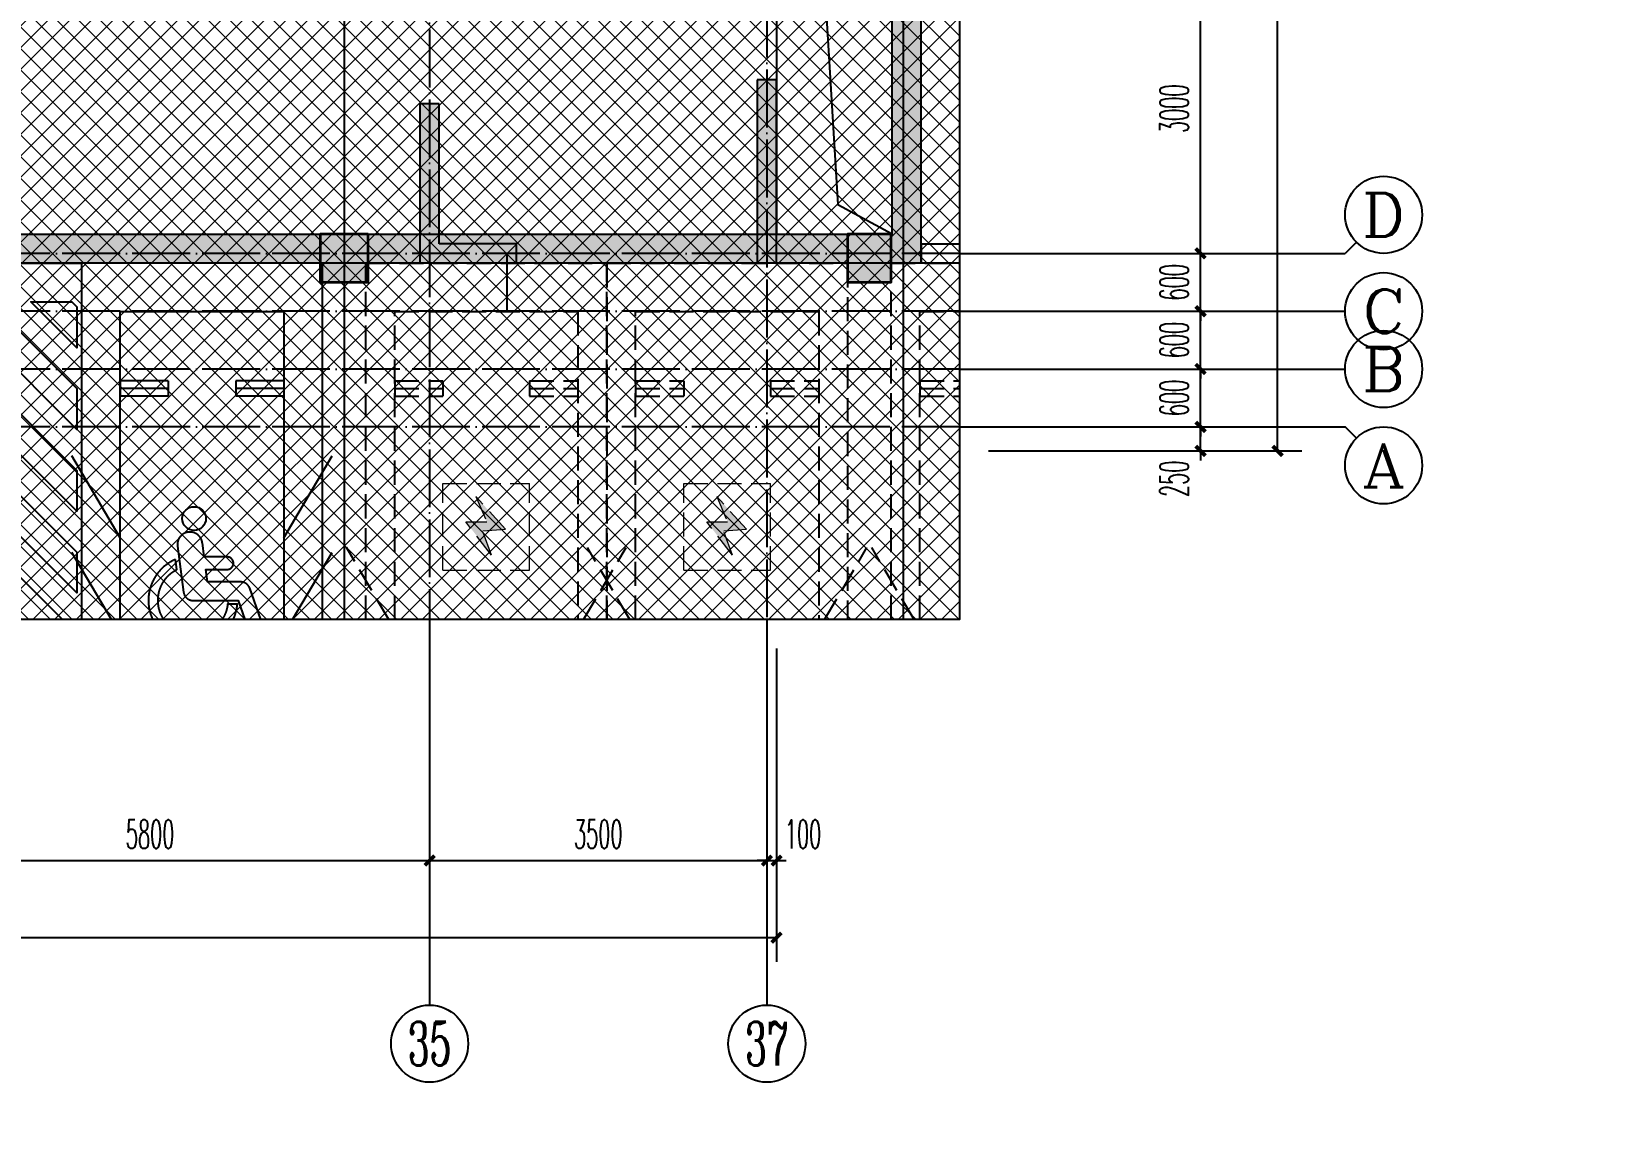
# Model space of a CAD drawing. Extents: x 27938 to 1507990, y 110129 to 923079.
# Drawn here: x 703161 to 719494, y 564197 to 575631 of the extents above; entities that cross this region are included whole.
import ezdxf
from ezdxf.enums import TextEntityAlignment as Align
from ezdxf.xclip import XClip

# ---------------------------------------------------------------- set-up
doc = ezdxf.new("R2010")
doc.units = 0
doc.header["$LTSCALE"] = 1000
doc.header["$MEASUREMENT"] = 0
doc.header["$XCLIPFRAME"] = 0
for name, pattern in [('5、6、7#楼参照$0$DASH', [0.35, 0.25, -0.1]), ('DASH', [0.35, 0.25, -0.1]), ('DOTE', [2.42, 2, -0.2, 0.02, -0.2])]:
    doc.linetypes.add(name, pattern=pattern)
for name, color, linetype in [('----建筑底图', 8, 'Continuous'), ('A-看线', 4, 'Continuous'), ('AXIS', 3, 'Continuous'), ('AXIS_TEXT', 7, 'Continuous'), ('COLUMN', 9, 'Continuous'), ('DOTE', 1, 'Continuous'), ('HS-A-停车位（标准）', 9, 'Continuous'), ('HS-A-停车场-无障碍', 85, 'Continuous'), ('HS-A-墙-砖', 2, 'Continuous'), ('HS-A-墙-砼', 41, 'Continuous'), ('PUB_HATCH', 8, 'Continuous'), ('建-墙-填充', 8, 'Continuous')]:
    doc.layers.add(name, color=color, linetype=linetype)
for name, color, linetype, lineweight in [('AE-PARKING', 70, '5、6、7#楼参照$0$DASH', 13), ('填充', 251, 'Continuous', 5), ('砼柱', 2, 'Continuous', 35)]:
    doc.layers.add(name, color=color, linetype=linetype, lineweight=lineweight)
doc.styles.add('_TCH_AXIS', font='COMPLEX', dxfattribs={"bigfont": 'GBCBIG'})
doc.styles.add('_TCH_DIM_T3', font='SIMPLEX.shx', dxfattribs={"width": 0.494118, "bigfont": 'GBCBIG.shx'})
doc.styles.add('COMPLEX', font='COMPLEX')
doc.dimstyles.new('_TCH_ARCH&&100', dxfattribs={"dimtxt": 297.5, "dimasz": 100, "dimexe": 250, "dimexo": 300, "dimgap": 126.25, "dimtad": 1, "dimdec": 0, "dimzin": 0, "dimdsep": 46, "dimtxsty": '_TCH_DIM_T3', "dimblk": 'ARCHTICK', "dimcen": 0.09, "dimclrt": 4, "dimazin": 2, "dimtfac": 1, "dimtdec": 0, "dimtix": 1, "dimtmove": 2, "dimatfit": 3, "dimfxl": 100, "dimtolj": 1, "dimtzin": 0, "dimarcsym": 0})

# ---------------------------------------------------------------- blocks, each defined once
blk = doc.blocks.new('A$C25A378E3')
at = {"layer": 'HS-A-停车位（标准）', "color": 0, "linetype": 'DASH'}
for p, q in [((300, 4280), (800, 4280)), ((300, 4280), (300, 4120)), ((800, 4280), (800, 4120)), ((1700, 4280), (2200, 4280)), ((1700, 4280), (1700, 4120)), ((2200, 4280), (2200, 4120)), ((300, 4200), (800, 4200)), ((300, 4120), (800, 4120)), ((1700, 4200), (2200, 4200)), ((1700, 4120), (2200, 4120)), ((300, 1700), (-200, 2550)), ((2200, 1700), (2700, 2550))]:
    blk.add_line(p, q, dxfattribs=at)
for points in [[(0, 5500), (2500, 5500), (2500, 0), (0, 0)], [(300, 5000), (2200, 5000), (2200, 0), (300, 0)]]:
    blk.add_lwpolyline(points, close=True, dxfattribs=at)
blk = doc.blocks.new('充电车位')
at = {"layer": 'AE-PARKING', "linetype": 'ByBlock'}
h = blk.add_hatch(color=0, dxfattribs=at)
h.dxf.hatch_style = 1
h.paths.add_polyline_path([(-1007586, -1042638), (-1007474, -1042375), (-1007689, -1042375), (-1007425, -1042030), (-1007515, -1042282), (-1007279, -1042298)])
at = {"layer": 'AE-PARKING', "color": 0}
for p, q in [((-1007929, -1041873), (-1007029, -1041873)), ((-1007929, -1041873), (-1007929, -1042773)), ((-1007029, -1041873), (-1007029, -1042773)), ((-1007929, -1042773), (-1007029, -1042773))]:
    blk.add_line(p, q, dxfattribs=at)
at = {"layer": 'AE-PARKING', "color": 0, "linetype": 'ByBlock'}
for p, q in [((-1007425, -1042030), (-1007689, -1042375)), ((-1007425, -1042030), (-1007515, -1042282)), ((-1007689, -1042375), (-1007474, -1042375)), ((-1007279, -1042298), (-1007586, -1042638)), ((-1007586, -1042638), (-1007474, -1042375)), ((-1007515, -1042282), (-1007279, -1042298))]:
    blk.add_line(p, q, dxfattribs=at)
blk = doc.blocks.new('无障碍车位')
at = {"layer": 'HS-A-停车场-无障碍', "color": 0}
for p, q in [((-2000, 3550), (-2500, 2700)), ((-300, 3550), (200, 2700)), ((-2000, 2550), (-2500, 1700)), ((-300, 2550), (200, 1700)), ((-2000, 1080), (-1500, 1080)), ((-2000, 920), (-2000, 1080)), ((-2000, 1000), (-1500, 1000)), ((-1500, 920), (-1500, 1080)), ((-800, 1080), (-300, 1080)), ((-800, 920), (-800, 1080)), ((-800, 1000), (-300, 1000)), ((-300, 920), (-300, 1080)), ((-2000, 920), (-1500, 920)), ((-800, 920), (-300, 920))]:
    blk.add_line(p, q, dxfattribs=at)
for points in [[(1300, -300), (1300, 5200), (-2400, 5200), (-2400, -300)], [(-300, 5200), (-300, 200), (-2000, 200), (-2000, 5200)], [(100, 5200), (1300, 5200), (1300, -300), (100, -300)]]:
    blk.add_lwpolyline(points, close=True, dxfattribs=at)
for points in [[(150, 4394), (150, 4800), (168, 4800), (1050, 3918), (1050, 3494), (150, 4394)], [(593, 4800), (1017, 4800), (1050, 4767), (1050, 4343), (593, 4800)], [(150, 3546), (150, 3970), (1050, 3070), (1050, 2646), (150, 3546)], [(150, 2697), (150, 3121), (1050, 2221), (1050, 1797), (150, 2697)], [(150, 1849), (150, 2273), (1050, 1373), (1050, 949), (150, 1849)], [(150, 1000), (150, 1424), (1050, 524), (1050, 100), (150, 1000)], [(150, 151), (150, 576), (626, 100), (201, 100), (150, 151)]]:
    blk.add_lwpolyline(points, dxfattribs=at)
for points in [[(-1646, 3073, 0.317699), (-1552, 3007), (-1207, 3007), (-1190, 2877), (-1412, 2877, 1), (-1412, 2747), (-1173, 2747), (-1154, 2602, 1), (-896, 2636), (-959, 3112, 0.376373), (-1058, 3199), (-1525, 3199), (-1658, 3574, 1), (-1805, 3522), (-1646, 3073)], [(-874, 2774, 1.763575), (-1517, 3239), (-1416, 3239, -1.6624), (-888, 2878), (-874, 2774)]]:
    blk.add_lwpolyline(points, format="xyb", dxfattribs=at)
blk.add_circle((-1068, 2349), 123, dxfattribs=at)
blk = doc.blocks.new('GFDGFSDFGD')
at = {"layer": 'PUB_HATCH'}
for points in [[(470717, 367424), (470517, 367424), (470517, 365524), (470717, 365524)], [(468017, 365524), (468017, 365724), (467217, 365724), (467217, 367174), (467017, 367174), (467017, 365524)]]:
    blk.add_hatch(color=0, dxfattribs=at).paths.add_polyline_path(points)
at = {"layer": 'COLUMN', "color": 0}
for p, q in [((470717, 367424), (470517, 367424)), ((470517, 367424), (470517, 365524)), ((470717, 365524), (470717, 367424)), ((467217, 367174), (467017, 367174)), ((467017, 367174), (467017, 365524)), ((467217, 365724), (467217, 367174)), ((468017, 365724), (467217, 365724)), ((468017, 365524), (468017, 365724)), ((467017, 365524), (468017, 365524)), ((470517, 365524), (470717, 365524))]:
    blk.add_line(p, q, dxfattribs=at)
blk = doc.blocks.new('A$C74D73064')
at = {"layer": 'PUB_HATCH'}
for points in [[(38416.8, 54822.3), (38716.8, 54522.3), (38716.8, 65919.4), (38416.8, 65619.4)], [(32980, 54822.3), (32480, 54822.3), (32480, 54322.3), (32980, 54322.3)], [(38405, 54822.2), (37955, 54822.2), (37955, 54322.2), (38405, 54322.2)]]:
    blk.add_hatch(color=0, dxfattribs=at).paths.add_polyline_path(points)
at = {"layer": '填充'}
h = blk.add_hatch(dxfattribs=at)
h.set_pattern_fill('ANSI37', color=0, scale=100, style=0)
h.set_pattern_definition([(45, (-58932.6, 57522.26), (-112.2532, 112.2532), []), (135, (-58932.6, 57522.26), (-112.2532, -112.2532), [])])
h.paths.add_polyline_path([(-1883.2, 67422.3), (-1883.3, 65922.3), (-4383.2, 65922.3), (-4383.2, 63622.3), (-1883.2, 63622.3), (-1883.2, 61422.5), (-6483.1, 61422.5), (-6483.1, 58222.5), (-1733.2, 58222.5), (-1733.2, 57522.3), (966.8, 57522.3), (966.8, 59622.3), (1116.8, 59622.2), (1116.8, 61422.4), (1116.8, 61422.5), (1116.8, 67422.3)], flags=16)
h.paths.add_polyline_path([(28617.1, 63622.3), (28617.1, 65922.3), (26117.1, 65922.3), (26117.1, 67422.3), (23117.1, 67422.3), (23116.8, 61422.5), (18516.8, 61422.5), (18516.8, 58222.5), (23266.8, 58222.5), (23266.8, 57522.3), (25966.8, 57522.3), (25966.8, 59622.3), (26416.8, 59622.3), (26416.8, 61422.5), (26116.8, 61422.5), (26117.1, 63622.3)], flags=16)
h.paths.add_polyline_path([(-14883.2, 70322.3), (39116.7, 70322.3), (39116.7, 50822.3), (-14883.2, 50822.3)])
at = {"layer": '建-墙-填充'}
blk.add_hatch(color=0, dxfattribs=at).paths.add_polyline_path([(16580, 54822.3), (16580, 54522.3), (38716.8, 54522.3), (38416.8, 54822.3)])
at = {"color": 0}
blk.add_lwpolyline([(-14883.2, 70322.3), (39116.7, 70322.3), (39116.7, 50822.3), (-14883.2, 50822.3)], close=True, dxfattribs=at)
at = {"layer": 'A-看线', "color": 0, "linetype": 'ByBlock'}
blk.add_lwpolyline([(38416.8, 65619.4), (37216.8, 65619.4), (37216.7, 54822.2), (38416.7, 54822.2)], close=True, dxfattribs=at)
blk.add_lwpolyline([(37216.8, 65619.4), (37854.8, 55130.7), (38416.7, 54823.2)], dxfattribs=at)
at = {"layer": 'DOTE', "color": 0}
for p, q in [((32730, 128076.6), (32730, 3986.3)), ((38530, 128076.6), (38530, 3986.3)), ((186069.2, 54519.3), (-82096.5, 54519.3))]:
    blk.add_line(p, q, dxfattribs=at)
at = {"layer": 'HS-A-墙-砖', "color": 0}
for p, q in [((38716.8, 54722.3), (43905, 54722.3)), ((38716.8, 54722.3), (38716.8, 54522.3)), ((38716.8, 54522.3), (43755, 54522.3))]:
    blk.add_line(p, q, dxfattribs=at)
at = {"layer": 'HS-A-墙-砼', "color": 0}
for p, q in [((38716.8, 54522.3), (38716.8, 65919.4)), ((38416.8, 54822.3), (38416.8, 65619.4)), ((16580, 54822.3), (38416.8, 54822.3)), ((16580, 54522.3), (38716.8, 54522.3))]:
    blk.add_line(p, q, dxfattribs=at)
at = {"layer": 'PUB_HATCH', "color": 0}
for points in [[(32980, 54822.3), (32480, 54822.3), (32480, 54322.3), (32980, 54322.3)], [(38405, 54822.2), (37955, 54822.2), (37955, 54322.2), (38405, 54322.2)]]:
    blk.add_lwpolyline(points, close=True, dxfattribs=at)
at = {"layer": '砼柱', "color": 0, "lineweight": 35}
for points in [[(32980, 54822.3), (32480, 54822.3), (32480, 54322.3), (32980, 54322.3)], [(38405, 54822.2), (37955, 54822.2), (37955, 54322.2), (38405, 54322.2)]]:
    blk.add_lwpolyline(points, close=True, dxfattribs=at)
at = {"color": 169}
blk.add_blockref('GFDGFSDFGD', (-433499.8, -311001.5), dxfattribs=at)
at = {"layer": 'AE-PARKING', "color": 169, "xscale": -0.9999999999999998, "rotation": 180.0025062727504}
for p in [(1041729.2, -990495), (1044229.2, -990495)]:
    blk.add_blockref('充电车位', p, dxfattribs=at)
at = {"layer": 'HS-A-停车位（标准）', "color": 169, "linetype": 'DASH', "rotation": 0.000644038787326284}
for p in [(32955.1, 49019.3), (35455.1, 49019.3), (38405.1, 49019.3)]:
    blk.add_blockref('A$C25A378E3', p, dxfattribs=at)
at = {"layer": 'HS-A-停车场-无障碍', "color": 169, "rotation": 180}
blk.add_blockref('无障碍车位', (30105, 54219.8), dxfattribs=at)
blk = doc.blocks.new('HFHFTHFD')
at = {"layer": 'DOTE', "color": 0, "linetype": 'DOTE', "ltscale": 0.3}
for p, q in [((470617, 612949), (470617, 593449)), ((467117, 601749), (467117, 593449)), ((472617, 597249), (418617, 597249)), ((467917, 597249), (467917, 596649)), ((472617, 596649), (418617, 596649)), ((472617, 596049), (418617, 596049)), ((472617, 595449), (418617, 595449))]:
    blk.add_line(p, q, dxfattribs=at)
blk = doc.blocks.new('_ArchTick')
at = {"color": 0, "linetype": 'ByBlock', "const_width": 0.4}
blk.add_lwpolyline([(-0.5, -0.5), (0.5, 0.5)], dxfattribs=at)
blk = doc.blocks.new('*D323')
at = {"layer": 'AXIS', "color": 0, "lineweight": -2}
for p, q in [((713092, 571529), (715542, 571529)), ((715292, 571529), (715292, 571629)), ((715292, 571279), (715292, 571529)), ((713092, 571279), (715542, 571279)), ((715292, 571279), (715292, 571179))]:
    blk.add_line(p, q, dxfattribs=at)
at = {"layer": 'Defpoints', "color": 0}
for p in [(712792, 571529), (715292, 571529), (712792, 571279)]:
    blk.add_point(p, dxfattribs=at)
at = {"layer": 'AXIS', "color": 0, "lineweight": -2, "xscale": 100, "yscale": 100, "zscale": 100}
for p, rotation in [((715292, 571529), 270), ((715292, 571279), 90)]:
    blk.add_blockref('_ArchTick', p, dxfattribs=dict(at, rotation=rotation))
at = {"layer": 'AXIS', "color": 4, "insert": (715017, 570990), "char_height": 297.5, "attachment_point": 5, "rotation": 90, "style": '_TCH_DIM_T3'}
blk.add_mtext('\\A1;250', dxfattribs=at)
blk = doc.blocks.new('*D324')
at = {"layer": 'AXIS', "color": 0, "lineweight": -2}
for p, q in [((715292, 572129), (715292, 572229)), ((713092, 572129), (715542, 572129)), ((715292, 571529), (715292, 572129)), ((713092, 571529), (715542, 571529)), ((715292, 571529), (715292, 571429))]:
    blk.add_line(p, q, dxfattribs=at)
at = {"layer": 'Defpoints', "color": 0}
for p in [(712792, 572129), (715292, 572129), (712792, 571529)]:
    blk.add_point(p, dxfattribs=at)
at = {"layer": 'AXIS', "color": 0, "lineweight": -2, "xscale": 100, "yscale": 100, "zscale": 100}
for p, rotation in [((715292, 572129), 270), ((715292, 571529), 90)]:
    blk.add_blockref('_ArchTick', p, dxfattribs=dict(at, rotation=rotation))
at = {"layer": 'AXIS', "color": 4, "insert": (715017, 571829), "char_height": 297.5, "attachment_point": 5, "rotation": 90, "style": '_TCH_DIM_T3'}
blk.add_mtext('\\A1;600', dxfattribs=at)
blk = doc.blocks.new('*D325')
at = {"layer": 'AXIS', "color": 0, "lineweight": -2}
for p, q in [((715292, 572729), (715292, 572829)), ((713092, 572729), (715542, 572729)), ((715292, 572129), (715292, 572729)), ((713092, 572129), (715542, 572129)), ((715292, 572129), (715292, 572029))]:
    blk.add_line(p, q, dxfattribs=at)
at = {"layer": 'Defpoints', "color": 0}
for p in [(712792, 572729), (715292, 572729), (712792, 572129)]:
    blk.add_point(p, dxfattribs=at)
at = {"layer": 'AXIS', "color": 0, "lineweight": -2, "xscale": 100, "yscale": 100, "zscale": 100}
for p, rotation in [((715292, 572729), 270), ((715292, 572129), 90)]:
    blk.add_blockref('_ArchTick', p, dxfattribs=dict(at, rotation=rotation))
at = {"layer": 'AXIS', "color": 4, "insert": (715017, 572429), "char_height": 297.5, "attachment_point": 5, "rotation": 90, "style": '_TCH_DIM_T3'}
blk.add_mtext('\\A1;600', dxfattribs=at)
blk = doc.blocks.new('*D326')
at = {"layer": 'AXIS', "color": 0, "lineweight": -2}
for p, q in [((713092, 573329), (715542, 573329)), ((715292, 573329), (715292, 573429)), ((715292, 572729), (715292, 573329)), ((713092, 572729), (715542, 572729)), ((715292, 572729), (715292, 572629))]:
    blk.add_line(p, q, dxfattribs=at)
at = {"layer": 'Defpoints', "color": 0}
for p in [(712792, 573329), (715292, 573329), (712792, 572729)]:
    blk.add_point(p, dxfattribs=at)
at = {"layer": 'AXIS', "color": 0, "lineweight": -2, "xscale": 100, "yscale": 100, "zscale": 100}
for p, rotation in [((715292, 573329), 270), ((715292, 572729), 90)]:
    blk.add_blockref('_ArchTick', p, dxfattribs=dict(at, rotation=rotation))
at = {"layer": 'AXIS', "color": 4, "insert": (715017, 573029), "char_height": 297.5, "attachment_point": 5, "rotation": 90, "style": '_TCH_DIM_T3'}
blk.add_mtext('\\A1;600', dxfattribs=at)
blk = doc.blocks.new('*D327')
at = {"layer": 'AXIS', "color": 0, "lineweight": -2}
for p, q in [((713092, 576329), (715542, 576329)), ((715292, 573329), (715292, 576329)), ((713092, 573329), (715542, 573329))]:
    blk.add_line(p, q, dxfattribs=at)
at = {"layer": 'Defpoints', "color": 0}
for p in [(712792, 576329), (715292, 576329), (712792, 573329)]:
    blk.add_point(p, dxfattribs=at)
at = {"layer": 'AXIS', "color": 0, "lineweight": -2, "xscale": 100, "yscale": 100, "zscale": 100}
for p, rotation in [((715292, 576329), 90), ((715292, 573329), 270)]:
    blk.add_blockref('_ArchTick', p, dxfattribs=dict(at, rotation=rotation))
at = {"layer": 'AXIS', "color": 4, "insert": (715017, 574829), "char_height": 297.5, "attachment_point": 5, "rotation": 90, "style": '_TCH_DIM_T3'}
blk.add_mtext('\\A1;3000', dxfattribs=at)
blk = doc.blocks.new('*D338')
at = {"layer": 'AXIS', "color": 0, "lineweight": -2}
for p, q in [((713092, 587329), (716342, 587329)), ((716092, 571279), (716092, 587329)), ((713092, 571279), (716342, 571279))]:
    blk.add_line(p, q, dxfattribs=at)
at = {"layer": 'Defpoints', "color": 0}
for p in [(712792, 587329), (716092, 587329), (712792, 571279)]:
    blk.add_point(p, dxfattribs=at)
at = {"layer": 'AXIS', "color": 0, "lineweight": -2, "xscale": 100, "yscale": 100, "zscale": 100}
for p, rotation in [((716092, 587329), 90), ((716092, 571279), 270)]:
    blk.add_blockref('_ArchTick', p, dxfattribs=dict(at, rotation=rotation))
at = {"layer": 'AXIS', "color": 4, "insert": (715817, 579304), "char_height": 297.5, "attachment_point": 5, "rotation": 90, "style": '_TCH_DIM_T3'}
blk.add_mtext('\\A1;16050', dxfattribs=at)
blk = doc.blocks.new('*D380')
at = {"layer": 'AXIS', "color": 0, "lineweight": -2}
for p, q in [((710792, 569229), (710792, 566779)), ((710892, 569229), (710892, 566779)), ((710792, 567029), (710692, 567029)), ((710792, 567029), (710892, 567029)), ((710892, 567029), (710992, 567029))]:
    blk.add_line(p, q, dxfattribs=at)
at = {"layer": 'Defpoints', "color": 0}
for p in [(710792, 569529), (710892, 569529), (710892, 567029)]:
    blk.add_point(p, dxfattribs=at)
at = {"layer": 'AXIS', "color": 0, "lineweight": -2, "xscale": 100, "yscale": 100, "zscale": 100}
blk.add_blockref('_ArchTick', (710792, 567029), dxfattribs=at)
at = {"layer": 'AXIS', "color": 0, "lineweight": -2, "xscale": 100, "yscale": 100, "zscale": 100, "rotation": 180}
blk.add_blockref('_ArchTick', (710892, 567029), dxfattribs=at)
at = {"layer": 'AXIS', "color": 4, "insert": (711167, 567304), "char_height": 297.5, "attachment_point": 5, "style": '_TCH_DIM_T3'}
blk.add_mtext('\\A1;100', dxfattribs=at)
blk = doc.blocks.new('*D381')
at = {"layer": 'AXIS', "color": 0, "lineweight": -2}
for p, q in [((707292, 569229), (707292, 566779)), ((710792, 569229), (710792, 566779)), ((707292, 567029), (710792, 567029))]:
    blk.add_line(p, q, dxfattribs=at)
at = {"layer": 'Defpoints', "color": 0}
for p in [(707292, 569529), (710792, 569529), (710792, 567029)]:
    blk.add_point(p, dxfattribs=at)
at = {"layer": 'AXIS', "color": 0, "lineweight": -2, "xscale": 100, "yscale": 100, "zscale": 100, "rotation": 180}
blk.add_blockref('_ArchTick', (707292, 567029), dxfattribs=at)
at = {"layer": 'AXIS', "color": 0, "lineweight": -2, "xscale": 100, "yscale": 100, "zscale": 100}
blk.add_blockref('_ArchTick', (710792, 567029), dxfattribs=at)
at = {"layer": 'AXIS', "color": 4, "insert": (709042, 567304), "char_height": 297.5, "attachment_point": 5, "style": '_TCH_DIM_T3'}
blk.add_mtext('\\A1;3500', dxfattribs=at)
blk = doc.blocks.new('*D382')
at = {"layer": 'AXIS', "color": 0, "lineweight": -2}
for p, q in [((701492, 569229), (701492, 566779)), ((707292, 569229), (707292, 566779)), ((701492, 567029), (707292, 567029))]:
    blk.add_line(p, q, dxfattribs=at)
at = {"layer": 'Defpoints', "color": 0}
for p in [(701492, 569529), (707292, 569529), (707292, 567029)]:
    blk.add_point(p, dxfattribs=at)
at = {"layer": 'AXIS', "color": 0, "lineweight": -2, "xscale": 100, "yscale": 100, "zscale": 100, "rotation": 180}
blk.add_blockref('_ArchTick', (701492, 567029), dxfattribs=at)
at = {"layer": 'AXIS', "color": 0, "lineweight": -2, "xscale": 100, "yscale": 100, "zscale": 100}
blk.add_blockref('_ArchTick', (707292, 567029), dxfattribs=at)
at = {"layer": 'AXIS', "color": 4, "insert": (704392, 567304), "char_height": 297.5, "attachment_point": 5, "style": '_TCH_DIM_T3'}
blk.add_mtext('\\A1;5800', dxfattribs=at)
blk = doc.blocks.new('*D394')
at = {"layer": 'AXIS', "color": 0, "lineweight": -2}
for p, q in [((660692, 569229), (660692, 565979)), ((710892, 569229), (710892, 565979)), ((660692, 566229), (710892, 566229))]:
    blk.add_line(p, q, dxfattribs=at)
at = {"layer": 'Defpoints', "color": 0}
for p in [(660692, 569529), (710892, 569529), (710892, 566229)]:
    blk.add_point(p, dxfattribs=at)
at = {"layer": 'AXIS', "color": 0, "lineweight": -2, "xscale": 100, "yscale": 100, "zscale": 100, "rotation": 180}
blk.add_blockref('_ArchTick', (660692, 566229), dxfattribs=at)
at = {"layer": 'AXIS', "color": 0, "lineweight": -2, "xscale": 100, "yscale": 100, "zscale": 100}
blk.add_blockref('_ArchTick', (710892, 566229), dxfattribs=at)
at = {"layer": 'AXIS', "color": 4, "insert": (685792, 566504), "char_height": 297.5, "attachment_point": 5, "style": '_TCH_DIM_T3'}
blk.add_mtext('\\A1;50200', dxfattribs=at)
blk = doc.blocks.new('_AXISO')
at = {"color": 0}
blk.add_circle((0, 0), 0.5, dxfattribs=at)
at = {"layer": 'AXIS_TEXT', "color": 0, "style": 'COMPLEX', "width": 1.041667}
blk.add_attdef('A', text='', height=0.56, dxfattribs=at).set_placement((-0.25, -0.28), (0.25, -0.28), align=Align.FIT)

msp = doc.modelspace()

# ---------------------------------------------------------------- linework, layer by layer
at = {"layer": 'AXIS', "color": 8}
for p, q in [((712791.8, 573328.9), (716791.8, 573328.9)), ((716909, 573446.1), (716791.8, 573328.9)), ((712791.8, 572728.9), (716791.8, 572728.9)), ((712791.8, 572128.9), (716791.8, 572128.9)), ((712791.8, 571528.9), (716791.8, 571528.9)), ((716909, 571411.8), (716791.8, 571528.9)), ((707291.8, 569528.9), (707291.8, 565528.9)), ((710791.8, 569528.9), (710791.8, 565528.9))]:
    msp.add_line(p, q, dxfattribs=at)

# ---------------------------------------------------------------- block references
at = {"layer": '----建筑底图', "color": 169}
ref = msp.add_blockref('A$C74D73064', (673675, 518706.7), dxfattribs=at)
XClip(ref).set_block_clipping_path([(-14883.2465648082, 50822.2568892687), (39116.7403027331, 70322.2568880918)])
at = {"layer": '----建筑底图', "color": 8}
msp.add_blockref('GFDGFSDFGD', (240175.2, 207705.2), dxfattribs=at)
at = {"color": 169}
msp.add_blockref('HFHFTHFD', (240175.2, -23919.9), dxfattribs=at)
at = {"layer": 'AXIS', "color": 8}
ref = msp.add_blockref('_AXISO', (717191.8, 573728.9), dxfattribs=dict(at, xscale=800, yscale=800, zscale=800))
ref.add_attrib('A', 'D', dxfattribs={"layer": 'AXIS_TEXT', "color": 8, "ltscale": 0.5, "height": 452.5, "style": '_TCH_AXIS', "width": 1.235294}).set_placement((716965.5, 573502.6), (717418.1, 573502.6), align=Align.FIT)
ref = msp.add_blockref('_AXISO', (717191.8, 572728.9), dxfattribs=dict(at, xscale=800, yscale=800, zscale=800))
ref.add_attrib('A', 'C', dxfattribs={"layer": 'AXIS_TEXT', "color": 8, "ltscale": 0.5, "height": 452.5, "style": '_TCH_AXIS', "width": 1.4}).set_placement((716965.5, 572502.6), (717418.1, 572502.6), align=Align.FIT)
ref = msp.add_blockref('_AXISO', (717191.8, 572128.9), dxfattribs=dict(at, xscale=800, yscale=800, zscale=800))
ref.add_attrib('A', 'B', dxfattribs={"layer": 'AXIS_TEXT', "color": 8, "ltscale": 0.5, "height": 452.5, "style": '_TCH_AXIS', "width": 1.235294}).set_placement((716965.5, 571902.6), (717418.1, 571902.6), align=Align.FIT)
ref = msp.add_blockref('_AXISO', (717191.8, 571128.9), dxfattribs=dict(at, xscale=800, yscale=800, zscale=800))
ref.add_attrib('A', 'A', dxfattribs={"layer": 'AXIS_TEXT', "color": 8, "ltscale": 0.5, "height": 452.5, "style": '_TCH_AXIS', "width": 1.166667}).set_placement((716965.5, 570902.6), (717418.1, 570902.6), align=Align.FIT)
ref = msp.add_blockref('_AXISO', (707291.8, 565128.9), dxfattribs=dict(at, xscale=800, yscale=800, zscale=800))
ref.add_attrib('A', '35', dxfattribs={"layer": 'AXIS_TEXT', "color": 8, "ltscale": 0.5, "height": 452.55, "style": '_TCH_AXIS', "width": 0.636364}).set_placement((707065.5, 564902.6), (707518.1, 564902.6), align=Align.FIT)
ref = msp.add_blockref('_AXISO', (710791.8, 565128.9), dxfattribs=dict(at, xscale=800, yscale=800, zscale=800))
ref.add_attrib('A', '37', dxfattribs={"layer": 'AXIS_TEXT', "color": 8, "ltscale": 0.5, "height": 452.55, "style": '_TCH_AXIS', "width": 0.636364}).set_placement((710565.5, 564902.6), (711018.1, 564902.6), align=Align.FIT)

# ---------------------------------------------------------------- dimensions: what is measured, and where the dimension line sits
for p1, p2, distance, picture, middle in [((712791.8, 571278.9), (712791.8, 587328.9), -3300, '*D338', (715816.8, 579303.9)), ((712791.8, 573328.9), (712791.8, 576328.9), -2500, '*D327', (715016.8, 574828.9)), ((712791.8, 572728.9), (712791.8, 573328.9), -2500, '*D326', (715016.8, 573028.9)), ((712791.8, 572128.9), (712791.8, 572728.9), -2500, '*D325', (715016.8, 572428.9)), ((712791.8, 571528.9), (712791.8, 572128.9), -2500, '*D324', (715016.8, 571828.9)), ((660691.8, 569528.9), (710891.8, 569528.9), -3300, '*D394', (685791.8, 566503.9)), ((701491.8, 569528.9), (707291.8, 569528.9), -2500, '*D382', (704391.8, 567303.9)), ((707291.8, 569528.9), (710791.8, 569528.9), -2500, '*D381', (709041.8, 567303.9))]:
    dim = msp.add_aligned_dim(p1=p1, p2=p2, distance=distance, dimstyle='_TCH_ARCH&&100', dxfattribs=at)
    dim.commit()
    dim.dimension.update_dxf_attribs({"geometry": picture, "text_midpoint": middle})
for base, p1, p2, angle, picture, middle in [((715291.8, 571528.9), (712791.8, 571278.9), (712791.8, 571528.9), 90, '*D323', (715016.8, 570989.9)), ((710891.8, 567028.9), (710791.8, 569528.9), (710891.8, 569528.9), 0, '*D380', (711166.8, 567303.9))]:
    dim = msp.add_linear_dim(base=base, p1=p1, p2=p2, angle=angle, dimstyle='_TCH_ARCH&&100', dxfattribs=at)
    dim.commit()
    dim.dimension.update_dxf_attribs({"geometry": picture, "text_midpoint": middle, "dimtype": 129})

doc.saveas('drawing.dxf')
